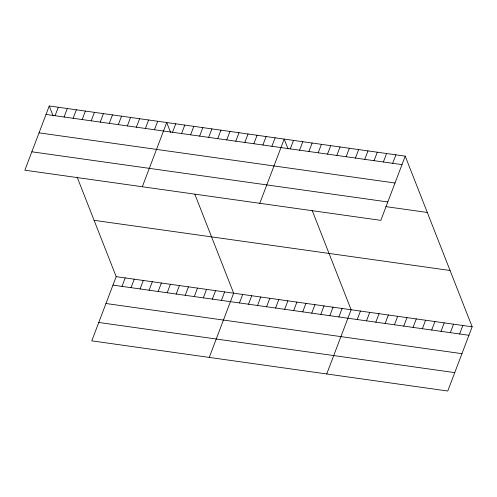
<?xml version="1.0" encoding="UTF-8"?>
<svg xmlns="http://www.w3.org/2000/svg" width="497" height="497" viewBox="0 0 497 497"><rect width="100%" height="100%" fill="white"/><g stroke="black" fill="none" stroke-linecap="round" stroke-linejoin="round"><path stroke-width="0.75" d="M49.246 105.979L24.85 170.198L380.82 220.357L405.217 156.139L49.246 105.979L53.111 115.838M55.061 115.726L58.279 107.253M64.094 117L67.319 108.526M73.134 118.274L76.352 109.8M82.167 119.547L85.391 111.073M91.206 120.821L94.424 112.347M100.245 122.094L103.463 113.62M109.278 123.368L112.496 114.894M118.317 124.641L121.535 116.168M127.35 125.915L130.568 117.441M136.389 127.189L139.607 118.715M145.422 128.462L148.64 119.988M154.461 129.736L157.679 121.262M142.322 186.748L166.712 122.535L170.577 132.388M77.147 177.125L116.18 276.643L91.783 340.861L447.754 391.021L472.15 326.802L405.217 156.139M172.534 132.277L175.752 123.809M121.995 286.39L125.213 277.916M181.567 133.55L184.785 125.076M131.034 287.664L134.252 279.19M190.606 134.824L193.824 126.35M140.067 288.937L143.285 280.463M199.639 136.097L202.857 127.623M149.106 290.211L152.324 281.737M208.678 137.371L211.896 128.897M158.139 291.484L161.357 283.01M217.711 138.644L220.929 130.171M167.178 292.758L170.396 284.284M226.75 139.918L229.968 131.444M176.211 294.031L179.436 285.558M235.783 141.191L239.001 132.718M185.251 295.305L188.469 286.831M244.822 142.465L248.04 133.991M194.284 296.579L197.508 288.105M253.855 143.739L257.073 135.265M203.323 297.852L206.541 289.378M262.894 145.012L266.112 136.538M212.356 299.126L215.58 290.652M271.927 146.286L275.145 137.812M221.395 300.399L224.613 291.925M259.788 203.304L284.185 139.085L288.049 148.938M209.256 357.411L233.652 293.199L194.874 194.327M290.273 148.87L293.497 140.396M239.467 302.94L242.685 294.472M299.585 150.181L302.803 141.707M248.506 304.214L251.724 295.74M308.898 151.498L312.116 143.024M257.539 305.487L260.757 297.013M318.204 152.809L321.422 144.335M266.578 306.761L269.796 298.287M327.517 154.12L330.735 145.646M275.611 308.034L278.829 299.561M336.823 155.431L340.041 146.957M284.651 309.308L287.869 300.834M346.136 156.741L349.354 148.268M293.684 310.582L296.902 302.108M355.448 158.052L358.666 149.578M302.723 311.855L305.941 303.381M364.755 159.369L367.973 150.895M311.756 313.129L314.974 304.655M374.067 160.68L377.285 152.206M320.795 314.402L324.013 305.928M383.373 161.991L386.591 153.517M329.828 315.676L333.046 307.202M392.686 163.302L395.904 154.828M338.867 316.949L342.085 308.475M326.728 373.968L351.118 309.749L312.091 210.231M357.213 319.534L360.431 311.06M366.519 320.845L369.737 312.371M375.831 322.162L379.049 313.688M385.144 323.472L388.362 314.999M394.45 324.783L397.668 316.309M403.763 326.094L406.981 317.62M413.069 327.405L416.287 318.931M422.382 328.716L425.6 320.242M431.694 330.033L434.912 321.559M441.001 331.344L444.219 322.87M450.313 332.655L453.531 324.181M459.619 333.965L462.837 325.492M46.022 114.453L401.992 164.613M39.039 132.848L395.009 183.008M31.839 151.802L387.809 201.962M385.765 206.609L427.302 212.461M94.088 220.326L450.058 270.486M116.18 276.643L472.15 326.802M112.962 285.116L468.932 335.276M105.973 303.512L461.943 353.671M98.773 322.466L454.743 372.626"/></g></svg>
